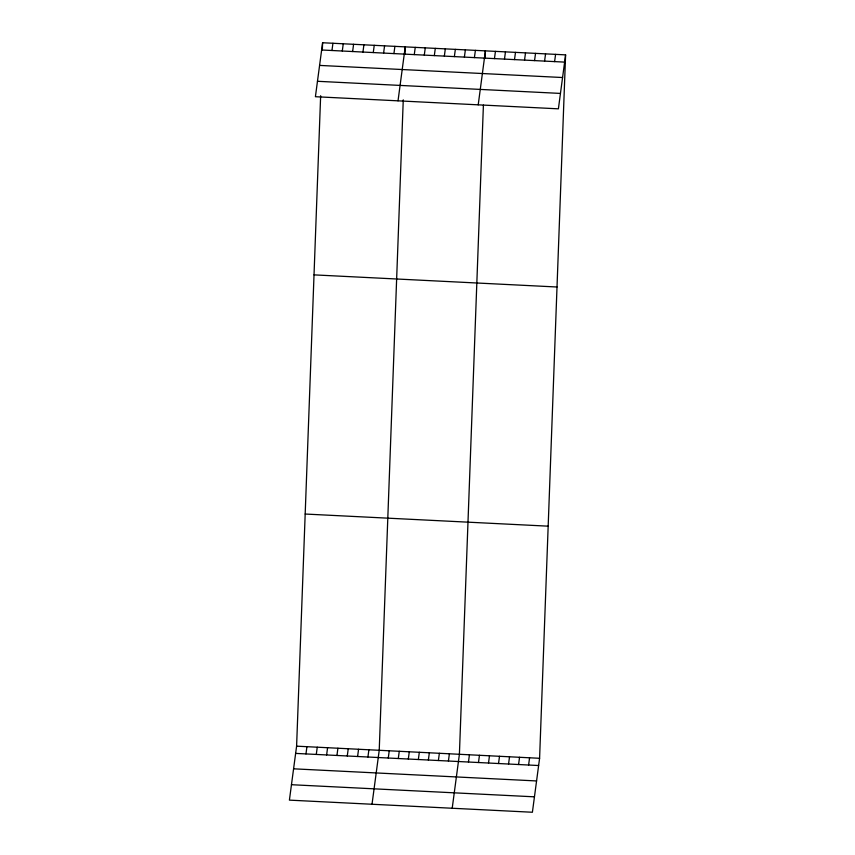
<?xml version="1.0" encoding="UTF-8"?>
<svg xmlns="http://www.w3.org/2000/svg" width="855" height="855" viewBox="0 0 855 855"><rect width="100%" height="100%" fill="white"/><g stroke="black" fill="none" stroke-linecap="round" stroke-linejoin="round"><path stroke-width="1.28" d="M565.593 54.87L558.401 108.831L315.41 96.711L322.602 42.75L565.593 54.87L539.591 758.289L532.398 812.25L289.407 800.13L296.599 746.169L320.646 95.739M322.324 50.317L322.602 42.75M403.261 99.853L379.225 750.284L372.021 804.245M404.939 54.442L405.227 46.875L398.024 100.837M483.406 105.122L459.402 754.292L452.21 808.253M485.127 58.439L485.405 50.873L478.212 104.834M331.964 50.498L332.937 43.263M342.299 51.011L343.261 43.776M352.623 51.535L353.585 44.3M362.948 52.048L363.909 44.813M373.272 52.561L374.244 45.326M383.606 53.074L384.568 45.839M393.931 53.587L394.892 46.352M305.962 753.918L306.934 746.682M316.286 754.431L317.258 747.195M414.28 54.602L415.241 47.378M326.621 754.944L327.583 747.708M424.304 55.105L425.266 47.869M336.945 755.457L337.907 748.221M434.329 55.607L435.291 48.372M347.269 755.98L348.242 748.745M444.354 56.109L445.316 48.874M357.604 756.493L358.566 749.258M454.379 56.612L455.341 49.376M367.928 757.006L368.89 749.771M464.393 57.103L465.366 49.868M474.418 57.606L475.391 50.37M388.277 758.022L389.239 750.786M398.302 758.524L399.264 751.289M494.468 58.61L495.43 51.375M408.327 759.026L409.288 751.791M504.493 59.113L505.455 51.877M418.352 759.518L419.313 752.282M514.518 59.604L515.48 52.369M428.376 760.02L429.338 752.785M524.543 60.107L525.504 52.871M438.391 760.523L439.363 753.287M534.567 60.609L535.529 53.373M448.415 761.025L449.388 753.789M544.582 61.111L545.554 53.876M554.606 61.613L555.579 54.378M468.465 762.019L469.427 754.783M478.49 762.521L479.452 755.286M488.515 763.023L489.477 755.788M498.54 763.526L499.502 756.29M508.554 764.028L509.527 756.793M518.579 764.52L519.551 757.284M528.604 765.022L529.576 757.787M321.64 49.985L564.631 62.105M319.578 65.408L562.579 77.527M317.462 81.289L560.452 93.419M314.02 274.872L557.022 287.002M305.182 514.037L548.173 526.167M296.599 746.169L539.591 758.289M295.638 753.405L538.629 765.524M293.575 768.816L536.577 780.946M291.459 784.708L534.45 796.828"/></g></svg>
